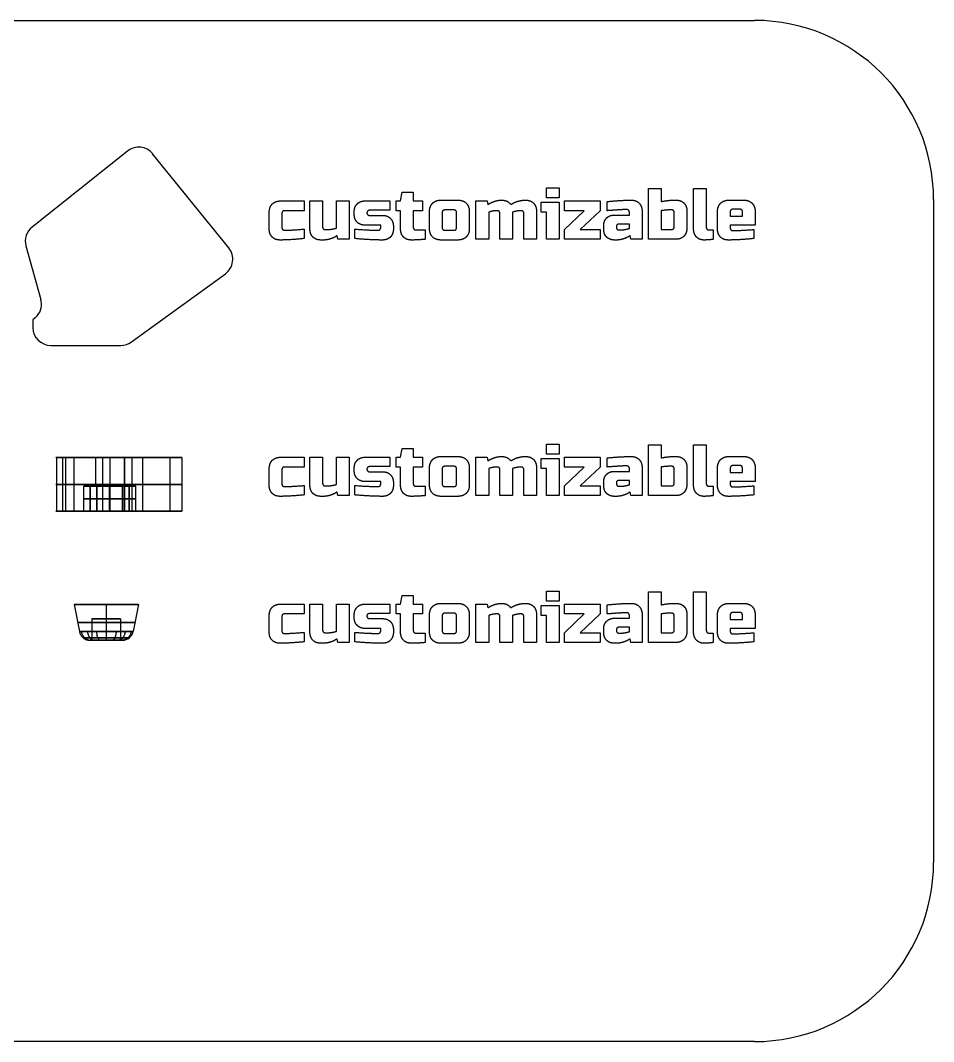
# Model space of a CAD drawing. Header units: millimetres. Extents: x -428 to 298, y -146 to 695.
# Drawn here: x -224 to 31, y -146 to 139 of the extents above; entities that cross this region are included whole.
import ezdxf

# ---------------------------------------------------------------- set-up
doc = ezdxf.new("R2010")
doc.units = ezdxf.units.MM
doc.header["$MEASUREMENT"] = 0
doc.layers.add('Predefinito', color=18, linetype='Continuous', true_color=0x000000)

msp = doc.modelspace()

# ---------------------------------------------------------------- linework, layer by layer
at = {"layer": 'Predefinito'}
for p, q in [((-408, 139), (-19, 139)), ((-194.04, 102.53), (-220.74, 81.32)), ((-194.04, 102.53, 6), (-220.74, 81.32, 6)), ((-194.04, 102.53), (-194.04, 102.53, 6)), ((-165.79, 75.51), (-187.05, 101.77)), ((-187.05, 101.77), (-187.05, 101.77, 6)), ((-165.79, 75.51, 6), (-187.05, 101.77, 6)), ((-77.07, 92.27), (-73.53, 92.27)), ((-77.07, 89.44), (-77.07, 92.27)), ((-73.53, 92.27), (-73.53, 89.44)), ((-48.59, 77.91), (-48.59, 92.07)), ((-48.59, 92.07), (-45.05, 92.07)), ((-45.05, 92.07), (-45.05, 88.43)), ((-36, 80.75), (-36, 92.07)), ((-36, 92.07), (-32.46, 92.07)), ((-32.46, 92.07), (-32.46, 81.25)), ((-151.26, 88.63), (-144.79, 88.63)), ((-144.79, 88.63), (-144.79, 85.9)), ((-143.13, 80.75), (-143.13, 88.63)), ((-143.13, 88.63), (-139.59, 88.63)), ((-139.59, 88.63), (-139.59, 81.35)), ((-135.75, 81.05), (-135.75, 88.63)), ((-135.75, 88.63), (-132.21, 88.63)), ((-132.21, 88.63), (-132.21, 77.91)), ((-127.73, 88.63), (-120.85, 88.63)), ((-120.85, 88.63), (-120.85, 86)), ((-119.03, 85.9), (-119.03, 88.63)), ((-119.03, 88.63), (-117.82, 88.63)), ((-117.82, 88.63), (-117.41, 91.06)), ((-117.41, 91.06), (-114.28, 91.06)), ((-114.28, 91.06), (-114.28, 88.63)), ((-114.28, 88.63), (-111.75, 88.63)), ((-111.75, 88.63), (-111.75, 85.9)), ((-106.52, 88.84), (-101.87, 88.84)), ((-96.77, 77.91), (-96.77, 88.63)), ((-96.77, 88.63), (-93.63, 88.63)), ((-93.63, 88.63), (-93.43, 87.62)), ((-89.79, 88.84), (-89.59, 88.84)), ((-83.12, 88.84), (-82.92, 88.84)), ((-73.53, 89.44), (-77.07, 89.44)), ((-72.1, 85.9), (-72.1, 88.63)), ((-72.1, 88.63), (-62.08, 88.63)), ((-62.08, 88.63), (-62.08, 85.9)), ((-60.11, 85.9), (-60.11, 88.43)), ((-41.62, 88.84), (-40.91, 88.84)), ((-26.1, 88.84), (-22.05, 88.84)), ((31, 89), (31, -96)), ((-144.79, 85.9), (-150.15, 85.9)), ((-130.77, 84.89), (-130.77, 85.6)), ((-120.85, 86), (-126.52, 86)), ((-117.82, 85.9), (-119.03, 85.9)), ((-117.82, 80.75), (-117.82, 85.9)), ((-111.75, 85.9), (-114.28, 85.9)), ((-114.28, 85.9), (-114.28, 81.25)), ((-109.75, 80.95), (-109.75, 85.6)), ((-102.98, 86.1), (-105.41, 86.1)), ((-98.63, 85.6), (-98.63, 80.95)), ((-90.8, 85.9), (-90.9, 85.9)), ((-84.13, 85.9), (-84.23, 85.9)), ((-79.88, 85.8), (-79.88, 77.91)), ((-78.58, 85.5), (-78.58, 88.23)), ((-78.58, 88.23), (-73.53, 88.23)), ((-73.53, 88.23), (-73.53, 77.91)), ((-72.1, 80.64), (-66.53, 85.9)), ((-66.53, 85.9), (-72.1, 85.9)), ((-62.08, 85.9), (-67.65, 80.64)), ((-50.4, 85.8), (-50.4, 77.91)), ((-45.05, 85.9), (-45.05, 80.64)), ((-42.12, 86.1), (-42.63, 86.1)), ((-37.87, 85.8), (-37.87, 81.15)), ((-29.33, 80.75), (-29.33, 85.6)), ((-23.17, 86.31), (-24.99, 86.31)), ((-18.82, 85.6), (-18.82, 81.86)), ((-154.5, 80.75), (-154.5, 85.4)), ((-150.96, 85.09), (-150.96, 81.15)), ((-126.52, 84.59), (-122.88, 84.59)), ((-106.22, 85.29), (-106.22, 81.25)), ((-102.17, 81.25), (-102.17, 85.29)), ((-93.23, 85.5), (-93.23, 77.91)), ((-90.09, 77.91), (-90.09, 85.19)), ((-86.56, 85.5), (-86.56, 77.91)), ((-83.42, 77.91), (-83.42, 85.19)), ((-77.07, 85.5), (-78.58, 85.5)), ((-77.07, 77.91), (-77.07, 85.5)), ((-58.09, 84.69), (-53.94, 84.69)), ((-53.94, 84.69), (-53.94, 85.5)), ((-41.41, 81.45), (-41.41, 85.4)), ((-25.79, 85.5), (-25.79, 84.39)), ((-25.79, 84.39), (-22.36, 84.39)), ((-22.36, 84.39), (-22.36, 85.5)), ((-220.74, 81.32), (-220.74, 81.32, 6)), ((-144.79, 80.75), (-144.79, 78.12)), ((-138.88, 80.64), (-138.18, 80.64)), ((-130.56, 78.12), (-130.56, 80.75)), ((-123.38, 81.86), (-127.73, 81.86)), ((-123.38, 81.15), (-123.38, 81.86)), ((-119.84, 81.55), (-119.84, 80.75)), ((-113.57, 80.54), (-110.94, 80.54)), ((-110.94, 80.54), (-110.94, 77.91)), ((-105.41, 80.44), (-102.98, 80.44)), ((-72.1, 77.91), (-72.1, 80.64)), ((-67.65, 80.64), (-62.08, 80.64)), ((-62.08, 80.64), (-62.08, 77.91)), ((-61.12, 80.75), (-61.12, 81.65)), ((-57.58, 81.45), (-57.58, 81.25)), ((-53.94, 82.16), (-56.87, 82.16)), ((-56.87, 80.54), (-56.37, 80.54)), ((-53.94, 80.95), (-53.94, 82.16)), ((-45.05, 80.64), (-42.22, 80.64)), ((-31.75, 80.54), (-30.54, 80.54)), ((-30.54, 80.54), (-30.54, 77.91)), ((-18.82, 81.86), (-25.79, 81.86)), ((-25.79, 81.86), (-25.79, 81.05)), ((-19.22, 80.64), (-19.22, 78.12)), ((-139.19, 77.71), (-140.1, 77.71)), ((-135.35, 77.91), (-135.55, 78.92)), ((-132.21, 77.91), (-135.35, 77.91)), ((-101.87, 77.71), (-106.52, 77.71)), ((-93.23, 77.91), (-96.77, 77.91)), ((-86.56, 77.91), (-90.09, 77.91)), ((-79.88, 77.91), (-83.42, 77.91)), ((-73.53, 77.91), (-77.07, 77.91)), ((-62.08, 77.91), (-72.1, 77.91)), ((-57.38, 77.71), (-58.09, 77.71)), ((-53.53, 77.91), (-53.74, 78.92)), ((-50.4, 77.91), (-53.53, 77.91)), ((-41.11, 77.91), (-48.59, 77.91)), ((-222.44, 76.06), (-222.44, 76.06, 6)), ((-222.44, 76.06), (-218.27, 61.15)), ((-222.44, 76.06, 6), (-218.27, 61.15, 6)), ((-165.79, 75.51), (-165.79, 75.51, 6)), ((-193, 49.26), (-166.74, 68.31)), ((-193, 49.26, 6), (-166.74, 68.31, 6)), ((-166.74, 68.31), (-166.74, 68.31, 6)), ((-218.27, 61.15), (-218.27, 61.15, 6)), ((-219.83, 56.01), (-220.52, 55.42)), ((-219.83, 56.01, 6), (-220.52, 55.42, 6)), ((-220.52, 55.42), (-220.52, 55.42, 6)), ((-220.52, 55.42), (-220.52, 53.31)), ((-220.52, 55.42, 6), (-220.52, 53.31, 6)), ((-219.83, 56.01), (-219.83, 56.01, 6)), ((-219.26, 56.59), (-219.26, 56.59, 6)), ((-220.52, 53.31), (-220.52, 53.31, 6)), ((-193, 49.26), (-193, 49.26, 6)), ((-215.52, 48.31), (-215.52, 48.31, 6)), ((-215.52, 48.31), (-195.93, 48.31)), ((-215.52, 48.31, 6), (-195.93, 48.31, 6)), ((-195.93, 48.31), (-195.93, 48.31, 6)), ((-77.07, 20.73), (-73.53, 20.73)), ((-77.07, 17.9), (-77.07, 20.73)), ((-73.53, 20.73), (-73.53, 17.9)), ((-48.59, 6.37), (-48.59, 20.53)), ((-48.59, 20.53), (-45.05, 20.53)), ((-45.05, 20.53), (-45.05, 16.89)), ((-36, 9.2), (-36, 20.53)), ((-36, 20.53), (-32.46, 20.53)), ((-32.46, 20.53), (-32.46, 9.71)), ((-117.82, 17.09), (-117.41, 19.52)), ((-117.41, 19.52), (-114.28, 19.52)), ((-114.28, 19.52), (-114.28, 17.09)), ((-106.52, 17.29), (-101.87, 17.29)), ((-89.79, 17.29), (-89.59, 17.29)), ((-83.12, 17.29), (-82.92, 17.29)), ((-73.53, 17.9), (-77.07, 17.9)), ((-41.62, 17.29), (-40.91, 17.29)), ((-26.1, 17.29), (-22.05, 17.29)), ((-213.89, 17, 19.85), (-213.89, 2, 19.85)), ((-213.89, 17, -1.85), (-213.89, 2, -1.85)), ((-212.27, 17, 11.89), (-212.27, 2, 11.89)), ((-212.27, 17, 6.11), (-212.27, 2, 6.11)), ((-211.35, 17, 9), (-211.35, 2, 9)), ((-211.35, 17, 9), (-202.87, 17, 9)), ((-209.1, 17, 26.41), (-209.1, 2, 26.41)), ((-209.1, 17, -8.41), (-209.1, 2, -8.41)), ((-203, 17, 8), (-203, 9, 8)), ((-201.03, 17, 27.28), (-201.03, 2, 27.28)), ((-201.03, 17, -9.28), (-201.03, 2, -9.28)), ((-199, 17, 12), (-199, 9, 12)), ((-199, 17, 4), (-199, 9, 4)), ((-196.54, 17, -6.35), (-196.54, 17, 4.85)), ((-196.54, 17, 11.15), (-196.54, 17, 24.35)), ((-195.13, 17, 9), (-178.95, 17, 9)), ((-195, 17, 8), (-195, 9, 8)), ((-194.94, 17, 21.9), (-194.94, 2, 21.9)), ((-194.94, 17, -3.9), (-194.94, 2, -3.9)), ((-192.9, 17, 19.65), (-192.9, 2, 19.65)), ((-192.9, 17, -1.65), (-192.9, 2, -1.65)), ((-189.93, 17, 19.01), (-189.93, 2, 19.01)), ((-189.93, 17, -1.01), (-189.93, 2, -1.01)), ((-182.23, 17, 1.57), (-182.23, 2, 1.57)), ((-182.23, 17, 16.43), (-182.23, 2, 16.43)), ((-178.95, 17, 9), (-178.95, 2, 9)), ((-151.26, 17.09), (-144.79, 17.09)), ((-144.79, 14.36), (-150.15, 14.36)), ((-144.79, 17.09), (-144.79, 14.36)), ((-143.13, 9.2), (-143.13, 17.09)), ((-143.13, 17.09), (-139.59, 17.09)), ((-139.59, 17.09), (-139.59, 9.81)), ((-135.75, 9.51), (-135.75, 17.09)), ((-135.75, 17.09), (-132.21, 17.09)), ((-132.21, 17.09), (-132.21, 6.37)), ((-127.73, 17.09), (-120.85, 17.09)), ((-120.85, 14.46), (-126.52, 14.46)), ((-120.85, 17.09), (-120.85, 14.46)), ((-119.03, 14.36), (-119.03, 17.09)), ((-119.03, 17.09), (-117.82, 17.09)), ((-117.82, 14.36), (-119.03, 14.36)), ((-117.82, 9.2), (-117.82, 14.36)), ((-114.28, 17.09), (-111.75, 17.09)), ((-111.75, 14.36), (-114.28, 14.36)), ((-114.28, 14.36), (-114.28, 9.71)), ((-111.75, 17.09), (-111.75, 14.36)), ((-102.98, 14.56), (-105.41, 14.56)), ((-96.77, 6.37), (-96.77, 17.09)), ((-96.77, 17.09), (-93.63, 17.09)), ((-93.63, 17.09), (-93.43, 16.08)), ((-90.8, 14.36), (-90.9, 14.36)), ((-84.13, 14.36), (-84.23, 14.36)), ((-79.88, 14.26), (-79.88, 6.37)), ((-78.58, 13.95), (-78.58, 16.69)), ((-78.58, 16.69), (-73.53, 16.69)), ((-73.53, 16.69), (-73.53, 6.37)), ((-72.1, 14.36), (-72.1, 17.09)), ((-72.1, 17.09), (-62.08, 17.09)), ((-72.1, 9.1), (-66.53, 14.36)), ((-66.53, 14.36), (-72.1, 14.36)), ((-62.08, 14.36), (-67.65, 9.1)), ((-62.08, 17.09), (-62.08, 14.36)), ((-60.11, 14.36), (-60.11, 16.89)), ((-50.4, 14.26), (-50.4, 6.37)), ((-45.05, 14.36), (-45.05, 9.1)), ((-42.12, 14.56), (-42.63, 14.56)), ((-37.87, 14.26), (-37.87, 9.61)), ((-23.17, 14.76), (-24.99, 14.76)), ((-154.5, 9.2), (-154.5, 13.85)), ((-150.96, 13.55), (-150.96, 9.61)), ((-130.77, 13.35), (-130.77, 14.06)), ((-126.52, 13.04), (-122.88, 13.04)), ((-109.75, 9.4), (-109.75, 14.06)), ((-106.22, 13.75), (-106.22, 9.71)), ((-102.17, 9.71), (-102.17, 13.75)), ((-98.63, 14.06), (-98.63, 9.4)), ((-93.23, 13.95), (-93.23, 6.37)), ((-90.09, 6.37), (-90.09, 13.65)), ((-86.56, 13.95), (-86.56, 6.37)), ((-83.42, 6.37), (-83.42, 13.65)), ((-77.07, 13.95), (-78.58, 13.95)), ((-77.07, 6.37), (-77.07, 13.95)), ((-58.09, 13.15), (-53.94, 13.15)), ((-53.94, 13.15), (-53.94, 13.95)), ((-41.41, 9.91), (-41.41, 13.85)), ((-29.33, 9.2), (-29.33, 14.06)), ((-25.79, 13.95), (-25.79, 12.84)), ((-25.79, 12.84), (-22.36, 12.84)), ((-22.36, 12.84), (-22.36, 13.95)), ((-18.82, 14.06), (-18.82, 10.31)), ((-206.25, 2, 7.93), (-206.25, 9, 7.93)), ((-202.57, 9, 1.69), (-206.25, 9, 7.93)), ((-206.25, 9, 7.93), (-202.68, 9, 14.24)), ((-203, 9, 8), (-206.21, 9, 8)), ((-204.47, 2, 11.09), (-204.47, 9, 11.09)), ((-204.41, 2, 4.81), (-204.41, 9, 4.81)), ((-202.68, 2, 14.24), (-202.68, 9, 14.24)), ((-202.68, 9, 14.24), (-195.43, 9, 14.31)), ((-202.57, 2, 1.69), (-202.57, 9, 1.69)), ((-195.32, 9, 1.76), (-202.57, 9, 1.69)), ((-199.06, 2, 14.28), (-199.06, 9, 14.28)), ((-199, 9, 1.72), (-199, 9, 4)), ((-199, 9, 12), (-199, 9, 14.28)), ((-198.94, 2, 1.72), (-198.94, 9, 1.72)), ((-195.43, 2, 14.31), (-195.43, 9, 14.31)), ((-195.43, 9, 14.31), (-191.75, 9, 8.07)), ((-195.32, 2, 1.76), (-195.32, 9, 1.76)), ((-191.75, 9, 8.07), (-195.32, 9, 1.76)), ((-191.79, 9, 8), (-195, 9, 8)), ((-193.59, 2, 11.19), (-193.59, 9, 11.19)), ((-193.53, 2, 4.91), (-193.53, 9, 4.91)), ((-191.75, 2, 8.07), (-191.75, 9, 8.07)), ((-144.79, 9.2), (-144.79, 6.57)), ((-138.88, 9.1), (-138.18, 9.1)), ((-130.56, 6.57), (-130.56, 9.2)), ((-123.38, 10.31), (-127.73, 10.31)), ((-123.38, 9.61), (-123.38, 10.31)), ((-119.84, 10.01), (-119.84, 9.2)), ((-113.57, 9), (-110.94, 9)), ((-110.94, 9), (-110.94, 6.37)), ((-105.41, 8.9), (-102.98, 8.9)), ((-72.1, 6.37), (-72.1, 9.1)), ((-67.65, 9.1), (-62.08, 9.1)), ((-62.08, 9.1), (-62.08, 6.37)), ((-61.12, 9.2), (-61.12, 10.11)), ((-57.58, 9.91), (-57.58, 9.71)), ((-53.94, 10.62), (-56.87, 10.62)), ((-56.87, 9), (-56.37, 9)), ((-53.94, 9.4), (-53.94, 10.62)), ((-45.05, 9.1), (-42.22, 9.1)), ((-31.75, 9), (-30.54, 9)), ((-30.54, 9), (-30.54, 6.37)), ((-18.82, 10.31), (-25.79, 10.31)), ((-25.79, 10.31), (-25.79, 9.51)), ((-19.22, 9.1), (-19.22, 6.57)), ((-139.19, 6.17), (-140.1, 6.17)), ((-135.35, 6.37), (-135.55, 7.38)), ((-132.21, 6.37), (-135.35, 6.37)), ((-101.87, 6.17), (-106.52, 6.17)), ((-93.23, 6.37), (-96.77, 6.37)), ((-86.56, 6.37), (-90.09, 6.37)), ((-79.88, 6.37), (-83.42, 6.37)), ((-73.53, 6.37), (-77.07, 6.37)), ((-62.08, 6.37), (-72.1, 6.37)), ((-57.38, 6.17), (-58.09, 6.17)), ((-53.53, 6.37), (-53.74, 7.38)), ((-50.4, 6.37), (-53.53, 6.37)), ((-41.11, 6.37), (-48.59, 6.37)), ((-202.57, 5.5, 1.69), (-206.25, 5.5, 7.93)), ((-206.25, 5.5, 7.93), (-202.68, 5.5, 14.24)), ((-202.68, 5.5, 14.24), (-195.43, 5.5, 14.31)), ((-195.32, 5.5, 1.76), (-202.57, 5.5, 1.69)), ((-195.43, 5.5, 14.31), (-191.75, 5.5, 8.07)), ((-191.75, 5.5, 8.07), (-195.32, 5.5, 1.76)), ((-211.35, 2, 9), (-205.65, 2, 9)), ((-202.57, 2, 1.69), (-206.25, 2, 7.93)), ((-206.25, 2, 7.93), (-202.68, 2, 14.24)), ((-202.68, 2, 14.24), (-195.43, 2, 14.31)), ((-195.32, 2, 1.76), (-202.57, 2, 1.69)), ((-196.54, 2, -6.35), (-196.54, 2, 1.74)), ((-196.54, 2, 14.3), (-196.54, 2, 24.35)), ((-195.43, 2, 14.31), (-191.75, 2, 8.07)), ((-191.75, 2, 8.07), (-195.32, 2, 1.76)), ((-192.3, 2, 9), (-178.95, 2, 9)), ((-117.82, -23.91), (-117.41, -21.48)), ((-117.41, -21.48), (-114.28, -21.48)), ((-114.28, -21.48), (-114.28, -23.91)), ((-77.07, -20.27), (-73.53, -20.27)), ((-77.07, -23.1), (-77.07, -20.27)), ((-73.53, -20.27), (-73.53, -23.1)), ((-48.59, -34.63), (-48.59, -20.47)), ((-48.59, -20.47), (-45.05, -20.47)), ((-45.05, -20.47), (-45.05, -24.11)), ((-36, -31.8), (-36, -20.47)), ((-36, -20.47), (-32.46, -20.47)), ((-32.46, -20.47), (-32.46, -31.29)), ((-209, -24, 8), (-191, -24, 8)), ((-209, -24, 8), (-207.48, -31.59, 8)), ((-200, -24, 17), (-200, -24, -1)), ((-200, -24, 17), (-200, -31.59, 15.48)), ((-200, -24, -1), (-200, -31.59, 0.52)), ((-191, -24, 8), (-192.52, -31.59, 8)), ((-151.26, -23.91), (-144.79, -23.91)), ((-144.79, -23.91), (-144.79, -26.64)), ((-143.13, -31.8), (-143.13, -23.91)), ((-143.13, -23.91), (-139.59, -23.91)), ((-139.59, -23.91), (-139.59, -31.19)), ((-135.75, -31.49), (-135.75, -23.91)), ((-135.75, -23.91), (-132.21, -23.91)), ((-132.21, -23.91), (-132.21, -34.63)), ((-127.73, -23.91), (-120.85, -23.91)), ((-120.85, -23.91), (-120.85, -26.54)), ((-119.03, -26.64), (-119.03, -23.91)), ((-119.03, -23.91), (-117.82, -23.91)), ((-114.28, -23.91), (-111.75, -23.91)), ((-111.75, -23.91), (-111.75, -26.64)), ((-106.52, -23.71), (-101.87, -23.71)), ((-96.77, -34.63), (-96.77, -23.91)), ((-96.77, -23.91), (-93.63, -23.91)), ((-93.63, -23.91), (-93.43, -24.92)), ((-89.79, -23.71), (-89.59, -23.71)), ((-83.12, -23.71), (-82.92, -23.71)), ((-78.58, -27.05), (-78.58, -24.31)), ((-78.58, -24.31), (-73.53, -24.31)), ((-73.53, -23.1), (-77.07, -23.1)), ((-73.53, -24.31), (-73.53, -34.63)), ((-72.1, -26.64), (-72.1, -23.91)), ((-72.1, -23.91), (-62.08, -23.91)), ((-62.08, -23.91), (-62.08, -26.64)), ((-60.11, -26.64), (-60.11, -24.11)), ((-41.62, -23.71), (-40.91, -23.71)), ((-26.1, -23.71), (-22.05, -23.71)), ((-204, -28, 8), (-204, -34, 8)), ((-200, -28, 12), (-200, -34, 12)), ((-200, -28, 4), (-200, -34, 4)), ((-196, -28, 8), (-196, -34, 8)), ((-154.5, -31.8), (-154.5, -27.15)), ((-150.96, -27.45), (-150.96, -31.39)), ((-144.79, -26.64), (-150.15, -26.64)), ((-130.77, -27.65), (-130.77, -26.94)), ((-120.85, -26.54), (-126.52, -26.54)), ((-126.52, -27.96), (-122.88, -27.96)), ((-117.82, -26.64), (-119.03, -26.64)), ((-117.82, -31.8), (-117.82, -26.64)), ((-111.75, -26.64), (-114.28, -26.64)), ((-114.28, -26.64), (-114.28, -31.29)), ((-109.75, -31.6), (-109.75, -26.94)), ((-106.22, -27.25), (-106.22, -31.29)), ((-102.98, -26.44), (-105.41, -26.44)), ((-102.17, -31.29), (-102.17, -27.25)), ((-98.63, -26.94), (-98.63, -31.6)), ((-93.23, -27.05), (-93.23, -34.63)), ((-90.8, -26.64), (-90.9, -26.64)), ((-90.09, -34.63), (-90.09, -27.35)), ((-86.56, -27.05), (-86.56, -34.63)), ((-84.13, -26.64), (-84.23, -26.64)), ((-83.42, -34.63), (-83.42, -27.35)), ((-79.88, -26.74), (-79.88, -34.63)), ((-77.07, -27.05), (-78.58, -27.05)), ((-77.07, -34.63), (-77.07, -27.05)), ((-72.1, -31.9), (-66.53, -26.64)), ((-66.53, -26.64), (-72.1, -26.64)), ((-62.08, -26.64), (-67.65, -31.9)), ((-58.09, -27.85), (-53.94, -27.85)), ((-53.94, -27.85), (-53.94, -27.05)), ((-50.4, -26.74), (-50.4, -34.63)), ((-45.05, -26.64), (-45.05, -31.9)), ((-42.12, -26.44), (-42.63, -26.44)), ((-41.41, -31.09), (-41.41, -27.15)), ((-37.87, -26.74), (-37.87, -31.39)), ((-29.33, -31.8), (-29.33, -26.94)), ((-25.79, -27.05), (-25.79, -28.16)), ((-25.79, -28.16), (-22.36, -28.16)), ((-23.17, -26.24), (-24.99, -26.24)), ((-22.36, -28.16), (-22.36, -27.05)), ((-18.82, -26.94), (-18.82, -30.69)), ((-123.38, -30.69), (-127.73, -30.69)), ((-123.38, -31.39), (-123.38, -30.69)), ((-119.84, -30.99), (-119.84, -31.8)), ((-61.12, -31.8), (-61.12, -30.89)), ((-57.58, -31.09), (-57.58, -31.29)), ((-53.94, -30.38), (-56.87, -30.38)), ((-53.94, -31.6), (-53.94, -30.38)), ((-18.82, -30.69), (-25.79, -30.69)), ((-25.79, -30.69), (-25.79, -31.49)), ((-204.54, -34, 8), (-204, -34, 8)), ((-200, -34, 3.46), (-200, -34, 4)), ((-200, -34, 12), (-200, -34, 12.54)), ((-196, -34, 8), (-195.46, -34, 8)), ((-144.79, -31.8), (-144.79, -34.43)), ((-138.88, -31.9), (-138.18, -31.9)), ((-135.35, -34.63), (-135.55, -33.62)), ((-130.56, -34.43), (-130.56, -31.8)), ((-113.57, -32), (-110.94, -32)), ((-110.94, -32), (-110.94, -34.63)), ((-105.41, -32.1), (-102.98, -32.1)), ((-72.1, -34.63), (-72.1, -31.9)), ((-67.65, -31.9), (-62.08, -31.9)), ((-62.08, -31.9), (-62.08, -34.63)), ((-56.87, -32), (-56.37, -32)), ((-53.53, -34.63), (-53.74, -33.62)), ((-45.05, -31.9), (-42.22, -31.9)), ((-31.75, -32), (-30.54, -32)), ((-30.54, -32), (-30.54, -34.63)), ((-19.22, -31.9), (-19.22, -34.43)), ((-139.19, -34.83), (-140.1, -34.83)), ((-132.21, -34.63), (-135.35, -34.63)), ((-101.87, -34.83), (-106.52, -34.83)), ((-93.23, -34.63), (-96.77, -34.63)), ((-86.56, -34.63), (-90.09, -34.63)), ((-79.88, -34.63), (-83.42, -34.63)), ((-73.53, -34.63), (-77.07, -34.63)), ((-62.08, -34.63), (-72.1, -34.63)), ((-57.38, -34.83), (-58.09, -34.83)), ((-50.4, -34.63), (-53.53, -34.63)), ((-41.11, -34.63), (-48.59, -34.63)), ((-19, -146), (-378, -146))]:
    msp.add_line(p, q, dxfattribs=at)
at = {"layer": 'Predefinito', "extrusion": (0, 1, 0)}
for centre, radius in [((199, 8, 17), 4), ((199, 8, 9), 4), ((200, 8, -24), 9), ((200, 8, -29), 8), ((200, 8, -34), 4)]:
    msp.add_circle(centre, radius, dxfattribs=at)
at = {"layer": 'Predefinito'}
for centre, radius, start, end in [((-19, 89), 50, 0, 90), ((-190.93, 98.62), 5, 38.991, 128.4722), ((-190.93, 98.62, 6), 5, 38.991, 128.4722), ((-217.63, 77.41), 5, 128.4722, 195.6274), ((-217.63, 77.41, 6), 5, 128.4722, 195.6274), ((-169.68, 72.36), 5, 305.9639, 38.991), ((-169.68, 72.36, 6), 5, 305.9639, 38.991), ((-223.09, 59.81), 5, 319.9157, 15.6274), ((-223.09, 59.81, 6), 5, 319.9157, 15.6274), ((-223.09, 59.81), 5, 310.6013, 319.9157), ((-223.09, 59.81, 6), 5, 310.6013, 319.9157), ((-215.52, 53.31), 5, 180, 270), ((-215.52, 53.31, 6), 5, 180, 270), ((-195.93, 53.31), 5, 270, 305.9639), ((-195.93, 53.31, 6), 5, 270, 305.9639), ((-19, -96), 50, 270, 0)]:
    msp.add_arc(centre, radius, start, end, dxfattribs=at)
at = {"layer": 'Predefinito', "extrusion": (0, 1, 0)}
for centre, radius, start, end in [((204.07, 17.7, 17), 10.05, 324.6684, 155.3316), ((204.07, 0.3, 17), 10.05, 204.6684, 35.3316), ((204.07, 17.7, 17), 10.05, 324.6684, 155.3316), ((204.07, 0.3, 17), 10.05, 204.6684, 35.3316), ((216.35, 9, 17), 5, 144.6684, 215.3316), ((190.4, 23.98, 17), 5, 264.6684, 335.3316), ((190.4, -5.98, 17), 5, 24.6684, 95.3316), ((190.4, 23.98, 17), 5, 264.6684, 335.3316), ((189, 9, 17), 10.05, 84.6684, 275.3316), ((189, 9, 17), 10.05, 84.6684, 275.3316), ((204.07, 17.7, 9.5), 10.05, 324.6684, 155.3316), ((204.07, 0.3, 9.5), 10.05, 204.6684, 35.3316), ((189, 9, 9.5), 10.05, 84.6684, 275.3316), ((204.07, 17.7, 2), 10.05, 324.6684, 155.3316), ((204.07, 0.3, 2), 10.05, 204.6684, 35.3316), ((189, 9, 2), 10.05, 84.6684, 275.3316)]:
    msp.add_arc(centre, radius, start, end, dxfattribs=at)
at = {"layer": 'Predefinito', "extrusion": (3.85786e-15, 1, 4.2641e-26)}
for centre in [(216.35, 9, 17), (216.35, 9, 9.5)]:
    msp.add_arc(centre, 5, 144.6684, 215.3316, dxfattribs=at)
at = {"layer": 'Predefinito', "extrusion": (1.92893e-15, 1, -3.341e-15)}
msp.add_arc((190.4, -5.98, 17), 5, 24.6684, 95.3316, dxfattribs=at)
at = {"layer": 'Predefinito', "extrusion": (9.64464e-16, 1, 1.6705e-15)}
msp.add_arc((190.4, 23.98, 9.5), 5, 264.6684, 335.3316, dxfattribs=at)
at = {"layer": 'Predefinito', "extrusion": (9.64464e-16, 1, -1.6705e-15)}
msp.add_arc((190.4, -5.98, 9.5), 5, 24.6684, 95.3316, dxfattribs=at)
at = {"layer": 'Predefinito', "extrusion": (2.65228e-15, 1, 2.93157e-26)}
msp.add_arc((216.35, 9, 2), 5, 144.6684, 215.3316, dxfattribs=at)
at = {"layer": 'Predefinito', "extrusion": (7.23348e-16, 1, 1.25288e-15)}
msp.add_arc((190.4, 23.98, 2), 5, 264.6684, 335.3316, dxfattribs=at)
at = {"layer": 'Predefinito', "extrusion": (7.23348e-16, 1, -1.25288e-15)}
msp.add_arc((190.4, -5.98, 2), 5, 24.6684, 95.3316, dxfattribs=at)
at = {"layer": 'Predefinito', "extrusion": (2.50925e-09, -1.19442e-09, 1)}
msp.add_arc((-195.46, -31, 8), 3, 270, 348.6901, dxfattribs=at)
at = {"layer": 'Predefinito'}
for points in [[(-153.64, 87.77), (-152.78, 88.63), (-151.26, 88.63)], [(-129.94, 87.8), (-129.11, 88.63), (-127.73, 88.63)], [(-108.89, 87.97), (-108.04, 88.84), (-106.52, 88.84)], [(-101.87, 88.84), (-100.35, 88.84), (-99.49, 87.97)], [(-93.43, 87.62), (-92.48, 88.25), (-91.48, 88.54)], [(-91.48, 88.54), (-90.48, 88.84), (-89.79, 88.84)], [(-89.59, 88.84), (-87.95, 88.84), (-87.06, 87.62)], [(-87.06, 87.62), (-86.13, 88.25), (-85.05, 88.54)], [(-85.05, 88.54), (-83.97, 88.84), (-83.12, 88.84)], [(-82.92, 88.84), (-81.54, 88.84), (-80.71, 88.01)], [(-60.11, 88.43), (-56.41, 88.84), (-53.43, 88.84)], [(-53.43, 88.84), (-52.06, 88.84), (-51.23, 88.01)], [(-45.05, 88.43), (-43.09, 88.84), (-41.62, 88.84)], [(-40.91, 88.84), (-39.53, 88.84), (-38.7, 88.01)], [(-28.47, 87.97), (-27.61, 88.84), (-26.1, 88.84)], [(-22.05, 88.84), (-20.54, 88.84), (-19.68, 87.97)], [(-154.5, 85.4), (-154.5, 86.91), (-153.64, 87.77)], [(-150.15, 85.9), (-150.96, 85.9), (-150.96, 85.09)], [(-130.77, 85.6), (-130.77, 86.97), (-129.94, 87.8)], [(-127.02, 85.8), (-127.23, 85.6), (-127.23, 85.29)], [(-126.52, 86), (-126.82, 86), (-127.02, 85.8)], [(-109.75, 85.6), (-109.75, 87.11), (-108.89, 87.97)], [(-105.41, 86.1), (-106.22, 86.1), (-106.22, 85.29)], [(-102.17, 85.29), (-102.17, 86.1), (-102.98, 86.1)], [(-99.49, 87.97), (-98.63, 87.11), (-98.63, 85.6)], [(-90.9, 85.9), (-91.81, 85.9), (-93.23, 85.5)], [(-90.3, 85.7), (-90.5, 85.9), (-90.8, 85.9)], [(-90.09, 85.19), (-90.09, 85.5), (-90.3, 85.7)], [(-84.23, 85.9), (-85.14, 85.9), (-86.56, 85.5)], [(-83.62, 85.7), (-83.83, 85.9), (-84.13, 85.9)], [(-83.42, 85.19), (-83.42, 85.5), (-83.62, 85.7)], [(-80.71, 88.01), (-79.88, 87.18), (-79.88, 85.8)], [(-57.55, 86.08), (-59.14, 85.96), (-60.11, 85.9)], [(-54.65, 86.21), (-55.96, 86.21), (-57.55, 86.08)], [(-54.14, 86), (-54.34, 86.21), (-54.65, 86.21)], [(-53.94, 85.5), (-53.94, 85.8), (-54.14, 86)], [(-51.23, 88.01), (-50.4, 87.18), (-50.4, 85.8)], [(-44.09, 86.02), (-44.71, 85.94), (-45.05, 85.9)], [(-42.63, 86.1), (-43.48, 86.1), (-44.09, 86.02)], [(-41.62, 85.9), (-41.82, 86.1), (-42.12, 86.1)], [(-41.41, 85.4), (-41.41, 85.7), (-41.62, 85.9)], [(-38.7, 88.01), (-37.87, 87.18), (-37.87, 85.8)], [(-29.33, 85.6), (-29.33, 87.11), (-28.47, 87.97)], [(-24.99, 86.31), (-25.79, 86.31), (-25.79, 85.5)], [(-22.36, 85.5), (-22.36, 86.31), (-23.17, 86.31)], [(-19.68, 87.97), (-18.82, 87.11), (-18.82, 85.6)], [(-129.94, 82.69), (-130.77, 83.52), (-130.77, 84.89)], [(-127.73, 81.86), (-129.11, 81.86), (-129.94, 82.69)], [(-127.23, 85.29), (-127.23, 84.99), (-127.02, 84.79)], [(-127.02, 84.79), (-126.82, 84.59), (-126.52, 84.59)], [(-122.88, 84.59), (-121.5, 84.59), (-120.67, 83.76)], [(-120.67, 83.76), (-119.84, 82.93), (-119.84, 81.55)], [(-61.12, 81.65), (-61.12, 83.03), (-60.29, 83.86)], [(-60.29, 83.86), (-59.46, 84.69), (-58.09, 84.69)], [(-153.67, 78.54), (-154.5, 79.37), (-154.5, 80.75)], [(-150.96, 81.15), (-150.96, 80.85), (-150.76, 80.64)], [(-150.76, 80.64), (-150.55, 80.44), (-150.25, 80.44)], [(-150.25, 80.44), (-148.43, 80.44), (-144.79, 80.75)], [(-142.3, 78.54), (-143.13, 79.37), (-143.13, 80.75)], [(-139.59, 81.35), (-139.59, 81.05), (-139.39, 80.85)], [(-139.39, 80.85), (-139.19, 80.64), (-138.88, 80.64)], [(-138.18, 80.64), (-137.11, 80.64), (-135.75, 81.05)], [(-130.56, 80.75), (-126.46, 80.44), (-124.09, 80.44)], [(-124.09, 80.44), (-123.79, 80.44), (-123.59, 80.64)], [(-123.59, 80.64), (-123.38, 80.85), (-123.38, 81.15)], [(-119.84, 80.75), (-119.84, 79.37), (-120.67, 78.54)], [(-116.99, 78.54), (-117.82, 79.37), (-117.82, 80.75)], [(-114.28, 81.25), (-114.28, 80.95), (-114.08, 80.74)], [(-114.08, 80.74), (-113.87, 80.54), (-113.57, 80.54)], [(-108.89, 78.57), (-109.75, 79.43), (-109.75, 80.95)], [(-106.22, 81.25), (-106.22, 80.44), (-105.41, 80.44)], [(-102.98, 80.44), (-102.17, 80.44), (-102.17, 81.25)], [(-98.63, 80.95), (-98.63, 79.43), (-99.49, 78.57)], [(-60.29, 78.54), (-61.12, 79.37), (-61.12, 80.75)], [(-57.38, 81.96), (-57.58, 81.76), (-57.58, 81.45)], [(-57.58, 81.25), (-57.58, 80.95), (-57.38, 80.74)], [(-56.87, 82.16), (-57.17, 82.16), (-57.38, 81.96)], [(-57.38, 80.74), (-57.17, 80.54), (-56.87, 80.54)], [(-56.37, 80.54), (-55.29, 80.54), (-53.94, 80.95)], [(-42.22, 80.64), (-41.41, 80.64), (-41.41, 81.45)], [(-37.87, 81.15), (-37.87, 79.63), (-38.73, 78.77)], [(-35.17, 78.54), (-36, 79.37), (-36, 80.75)], [(-32.46, 81.25), (-32.46, 80.95), (-32.26, 80.74)], [(-32.26, 80.74), (-32.06, 80.54), (-31.75, 80.54)], [(-28.5, 78.54), (-29.33, 79.37), (-29.33, 80.75)], [(-25.79, 81.05), (-25.79, 80.75), (-25.59, 80.54)], [(-25.59, 80.54), (-25.39, 80.34), (-25.09, 80.34)], [(-25.09, 80.34), (-23.08, 80.34), (-19.22, 80.64)], [(-151.46, 77.71), (-152.84, 77.71), (-153.67, 78.54)], [(-144.79, 78.12), (-148.57, 77.71), (-151.46, 77.71)], [(-140.1, 77.71), (-141.47, 77.71), (-142.3, 78.54)], [(-137.5, 78), (-138.5, 77.71), (-139.19, 77.71)], [(-135.55, 78.92), (-136.5, 78.3), (-137.5, 78)], [(-122.88, 77.71), (-126.46, 77.71), (-130.56, 78.12)], [(-120.67, 78.54), (-121.5, 77.71), (-122.88, 77.71)], [(-114.78, 77.71), (-116.16, 77.71), (-116.99, 78.54)], [(-110.94, 77.91), (-112.9, 77.71), (-114.78, 77.71)], [(-106.52, 77.71), (-108.04, 77.71), (-108.89, 78.57)], [(-99.49, 78.57), (-100.35, 77.71), (-101.87, 77.71)], [(-58.09, 77.71), (-59.46, 77.71), (-60.29, 78.54)], [(-55.69, 78), (-56.69, 77.71), (-57.38, 77.71)], [(-53.74, 78.92), (-54.69, 78.3), (-55.69, 78)], [(-38.73, 78.77), (-39.59, 77.91), (-41.11, 77.91)], [(-33.12, 77.71), (-34.34, 77.71), (-35.17, 78.54)], [(-30.54, 77.91), (-31.89, 77.71), (-33.12, 77.71)], [(-26.3, 77.71), (-27.68, 77.71), (-28.5, 78.54)], [(-19.22, 78.12), (-23.12, 77.71), (-26.3, 77.71)], [(-108.89, 16.43), (-108.04, 17.29), (-106.52, 17.29)], [(-101.87, 17.29), (-100.35, 17.29), (-99.49, 16.43)], [(-91.48, 17), (-90.48, 17.29), (-89.79, 17.29)], [(-89.59, 17.29), (-87.95, 17.29), (-87.06, 16.08)], [(-85.05, 17), (-83.97, 17.29), (-83.12, 17.29)], [(-82.92, 17.29), (-81.54, 17.29), (-80.71, 16.46)], [(-60.11, 16.89), (-56.41, 17.29), (-53.43, 17.29)], [(-53.43, 17.29), (-52.06, 17.29), (-51.23, 16.46)], [(-45.05, 16.89), (-43.09, 17.29), (-41.62, 17.29)], [(-40.91, 17.29), (-39.53, 17.29), (-38.7, 16.46)], [(-28.47, 16.43), (-27.61, 17.29), (-26.1, 17.29)], [(-22.05, 17.29), (-20.54, 17.29), (-19.68, 16.43)], [(-154.5, 13.85), (-154.5, 15.37), (-153.64, 16.23)], [(-153.64, 16.23), (-152.78, 17.09), (-151.26, 17.09)], [(-150.15, 14.36), (-150.96, 14.36), (-150.96, 13.55)], [(-130.77, 14.06), (-130.77, 15.43), (-129.94, 16.26)], [(-129.94, 16.26), (-129.11, 17.09), (-127.73, 17.09)], [(-127.02, 14.26), (-127.23, 14.06), (-127.23, 13.75)], [(-126.52, 14.46), (-126.82, 14.46), (-127.02, 14.26)], [(-109.75, 14.06), (-109.75, 15.57), (-108.89, 16.43)], [(-105.41, 14.56), (-106.22, 14.56), (-106.22, 13.75)], [(-102.17, 13.75), (-102.17, 14.56), (-102.98, 14.56)], [(-99.49, 16.43), (-98.63, 15.57), (-98.63, 14.06)], [(-93.43, 16.08), (-92.48, 16.7), (-91.48, 17)], [(-90.9, 14.36), (-91.81, 14.36), (-93.23, 13.95)], [(-90.3, 14.16), (-90.5, 14.36), (-90.8, 14.36)], [(-87.06, 16.08), (-86.13, 16.7), (-85.05, 17)], [(-84.23, 14.36), (-85.14, 14.36), (-86.56, 13.95)], [(-83.62, 14.16), (-83.83, 14.36), (-84.13, 14.36)], [(-80.71, 16.46), (-79.88, 15.63), (-79.88, 14.26)], [(-57.55, 14.54), (-59.14, 14.42), (-60.11, 14.36)], [(-54.65, 14.66), (-55.96, 14.66), (-57.55, 14.54)], [(-54.14, 14.46), (-54.34, 14.66), (-54.65, 14.66)], [(-53.94, 13.95), (-53.94, 14.26), (-54.14, 14.46)], [(-51.23, 16.46), (-50.4, 15.63), (-50.4, 14.26)], [(-44.09, 14.48), (-44.71, 14.4), (-45.05, 14.36)], [(-42.63, 14.56), (-43.48, 14.56), (-44.09, 14.48)], [(-41.62, 14.36), (-41.82, 14.56), (-42.12, 14.56)], [(-41.41, 13.85), (-41.41, 14.16), (-41.62, 14.36)], [(-38.7, 16.46), (-37.87, 15.63), (-37.87, 14.26)], [(-29.33, 14.06), (-29.33, 15.57), (-28.47, 16.43)], [(-24.99, 14.76), (-25.79, 14.76), (-25.79, 13.95)], [(-22.36, 13.95), (-22.36, 14.76), (-23.17, 14.76)], [(-19.68, 16.43), (-18.82, 15.57), (-18.82, 14.06)], [(-129.94, 11.14), (-130.77, 11.97), (-130.77, 13.35)], [(-127.23, 13.75), (-127.23, 13.45), (-127.02, 13.25)], [(-127.02, 13.25), (-126.82, 13.04), (-126.52, 13.04)], [(-122.88, 13.04), (-121.5, 13.04), (-120.67, 12.22)], [(-120.67, 12.22), (-119.84, 11.39), (-119.84, 10.01)], [(-90.09, 13.65), (-90.09, 13.95), (-90.3, 14.16)], [(-83.42, 13.65), (-83.42, 13.95), (-83.62, 14.16)], [(-61.12, 10.11), (-61.12, 11.49), (-60.29, 12.32)], [(-60.29, 12.32), (-59.46, 13.15), (-58.09, 13.15)], [(-153.67, 7), (-154.5, 7.83), (-154.5, 9.2)], [(-150.96, 9.61), (-150.96, 9.3), (-150.76, 9.1)], [(-150.76, 9.1), (-150.55, 8.9), (-150.25, 8.9)], [(-150.25, 8.9), (-148.43, 8.9), (-144.79, 9.2)], [(-142.3, 7), (-143.13, 7.83), (-143.13, 9.2)], [(-139.59, 9.81), (-139.59, 9.51), (-139.39, 9.3)], [(-139.39, 9.3), (-139.19, 9.1), (-138.88, 9.1)], [(-138.18, 9.1), (-137.11, 9.1), (-135.75, 9.51)], [(-130.56, 9.2), (-126.46, 8.9), (-124.09, 8.9)], [(-127.73, 10.31), (-129.11, 10.31), (-129.94, 11.14)], [(-124.09, 8.9), (-123.79, 8.9), (-123.59, 9.1)], [(-123.59, 9.1), (-123.38, 9.3), (-123.38, 9.61)], [(-119.84, 9.2), (-119.84, 7.83), (-120.67, 7)], [(-116.99, 7), (-117.82, 7.83), (-117.82, 9.2)], [(-114.28, 9.71), (-114.28, 9.4), (-114.08, 9.2)], [(-114.08, 9.2), (-113.87, 9), (-113.57, 9)], [(-108.89, 7.03), (-109.75, 7.89), (-109.75, 9.4)], [(-106.22, 9.71), (-106.22, 8.9), (-105.41, 8.9)], [(-102.98, 8.9), (-102.17, 8.9), (-102.17, 9.71)], [(-98.63, 9.4), (-98.63, 7.89), (-99.49, 7.03)], [(-60.29, 7), (-61.12, 7.83), (-61.12, 9.2)], [(-57.38, 10.42), (-57.58, 10.21), (-57.58, 9.91)], [(-57.58, 9.71), (-57.58, 9.4), (-57.38, 9.2)], [(-56.87, 10.62), (-57.17, 10.62), (-57.38, 10.42)], [(-57.38, 9.2), (-57.17, 9), (-56.87, 9)], [(-56.37, 9), (-55.29, 9), (-53.94, 9.4)], [(-42.22, 9.1), (-41.41, 9.1), (-41.41, 9.91)], [(-37.87, 9.61), (-37.87, 8.09), (-38.73, 7.23)], [(-35.17, 7), (-36, 7.83), (-36, 9.2)], [(-32.46, 9.71), (-32.46, 9.4), (-32.26, 9.2)], [(-32.26, 9.2), (-32.06, 9), (-31.75, 9)], [(-28.5, 7), (-29.33, 7.83), (-29.33, 9.2)], [(-25.79, 9.51), (-25.79, 9.2), (-25.59, 9)], [(-25.59, 9), (-25.39, 8.8), (-25.09, 8.8)], [(-25.09, 8.8), (-23.08, 8.8), (-19.22, 9.1)], [(-151.46, 6.17), (-152.84, 6.17), (-153.67, 7)], [(-144.79, 6.57), (-148.57, 6.17), (-151.46, 6.17)], [(-140.1, 6.17), (-141.47, 6.17), (-142.3, 7)], [(-137.5, 6.46), (-138.5, 6.17), (-139.19, 6.17)], [(-135.55, 7.38), (-136.5, 6.76), (-137.5, 6.46)], [(-122.88, 6.17), (-126.46, 6.17), (-130.56, 6.57)], [(-120.67, 7), (-121.5, 6.17), (-122.88, 6.17)], [(-114.78, 6.17), (-116.16, 6.17), (-116.99, 7)], [(-110.94, 6.37), (-112.9, 6.17), (-114.78, 6.17)], [(-106.52, 6.17), (-108.04, 6.17), (-108.89, 7.03)], [(-99.49, 7.03), (-100.35, 6.17), (-101.87, 6.17)], [(-58.09, 6.17), (-59.46, 6.17), (-60.29, 7)], [(-55.69, 6.46), (-56.69, 6.17), (-57.38, 6.17)], [(-53.74, 7.38), (-54.69, 6.76), (-55.69, 6.46)], [(-38.73, 7.23), (-39.59, 6.37), (-41.11, 6.37)], [(-33.12, 6.17), (-34.34, 6.17), (-35.17, 7)], [(-30.54, 6.37), (-31.89, 6.17), (-33.12, 6.17)], [(-26.3, 6.17), (-27.68, 6.17), (-28.5, 7)], [(-19.22, 6.57), (-23.12, 6.17), (-26.3, 6.17)], [(-154.5, -27.15), (-154.5, -25.63), (-153.64, -24.77)], [(-153.64, -24.77), (-152.78, -23.91), (-151.26, -23.91)], [(-130.77, -26.94), (-130.77, -25.57), (-129.94, -24.74)], [(-129.94, -24.74), (-129.11, -23.91), (-127.73, -23.91)], [(-109.75, -26.94), (-109.75, -25.43), (-108.89, -24.57)], [(-108.89, -24.57), (-108.04, -23.71), (-106.52, -23.71)], [(-101.87, -23.71), (-100.35, -23.71), (-99.49, -24.57)], [(-99.49, -24.57), (-98.63, -25.43), (-98.63, -26.94)], [(-93.43, -24.92), (-92.48, -24.3), (-91.48, -24)], [(-91.48, -24), (-90.48, -23.71), (-89.79, -23.71)], [(-89.59, -23.71), (-87.95, -23.71), (-87.06, -24.92)], [(-87.06, -24.92), (-86.13, -24.3), (-85.05, -24)], [(-85.05, -24), (-83.97, -23.71), (-83.12, -23.71)], [(-82.92, -23.71), (-81.54, -23.71), (-80.71, -24.54)], [(-80.71, -24.54), (-79.88, -25.37), (-79.88, -26.74)], [(-60.11, -24.11), (-56.41, -23.71), (-53.43, -23.71)], [(-53.43, -23.71), (-52.06, -23.71), (-51.23, -24.54)], [(-51.23, -24.54), (-50.4, -25.37), (-50.4, -26.74)], [(-45.05, -24.11), (-43.09, -23.71), (-41.62, -23.71)], [(-40.91, -23.71), (-39.53, -23.71), (-38.7, -24.54)], [(-38.7, -24.54), (-37.87, -25.37), (-37.87, -26.74)], [(-29.33, -26.94), (-29.33, -25.43), (-28.47, -24.57)], [(-28.47, -24.57), (-27.61, -23.71), (-26.1, -23.71)], [(-22.05, -23.71), (-20.54, -23.71), (-19.68, -24.57)], [(-19.68, -24.57), (-18.82, -25.43), (-18.82, -26.94)], [(-150.15, -26.64), (-150.96, -26.64), (-150.96, -27.45)], [(-129.94, -29.86), (-130.77, -29.03), (-130.77, -27.65)], [(-127.02, -26.74), (-127.23, -26.94), (-127.23, -27.25)], [(-127.23, -27.25), (-127.23, -27.55), (-127.02, -27.75)], [(-126.52, -26.54), (-126.82, -26.54), (-127.02, -26.74)], [(-127.02, -27.75), (-126.82, -27.96), (-126.52, -27.96)], [(-122.88, -27.96), (-121.5, -27.96), (-120.67, -28.78)], [(-105.41, -26.44), (-106.22, -26.44), (-106.22, -27.25)], [(-102.17, -27.25), (-102.17, -26.44), (-102.98, -26.44)], [(-90.9, -26.64), (-91.81, -26.64), (-93.23, -27.05)], [(-90.3, -26.84), (-90.5, -26.64), (-90.8, -26.64)], [(-90.09, -27.35), (-90.09, -27.05), (-90.3, -26.84)], [(-84.23, -26.64), (-85.14, -26.64), (-86.56, -27.05)], [(-83.62, -26.84), (-83.83, -26.64), (-84.13, -26.64)], [(-83.42, -27.35), (-83.42, -27.05), (-83.62, -26.84)], [(-60.29, -28.68), (-59.46, -27.85), (-58.09, -27.85)], [(-57.55, -26.46), (-59.14, -26.58), (-60.11, -26.64)], [(-54.65, -26.34), (-55.96, -26.34), (-57.55, -26.46)], [(-54.14, -26.54), (-54.34, -26.34), (-54.65, -26.34)], [(-53.94, -27.05), (-53.94, -26.74), (-54.14, -26.54)], [(-44.09, -26.52), (-44.71, -26.6), (-45.05, -26.64)], [(-42.63, -26.44), (-43.48, -26.44), (-44.09, -26.52)], [(-41.62, -26.64), (-41.82, -26.44), (-42.12, -26.44)], [(-41.41, -27.15), (-41.41, -26.84), (-41.62, -26.64)], [(-24.99, -26.24), (-25.79, -26.24), (-25.79, -27.05)], [(-22.36, -27.05), (-22.36, -26.24), (-23.17, -26.24)], [(-139.59, -31.19), (-139.59, -31.49), (-139.39, -31.7)], [(-127.73, -30.69), (-129.11, -30.69), (-129.94, -29.86)], [(-120.67, -28.78), (-119.84, -29.61), (-119.84, -30.99)], [(-114.28, -31.29), (-114.28, -31.6), (-114.08, -31.8)], [(-106.22, -31.29), (-106.22, -32.1), (-105.41, -32.1)], [(-102.98, -32.1), (-102.17, -32.1), (-102.17, -31.29)], [(-61.12, -30.89), (-61.12, -29.51), (-60.29, -28.68)], [(-57.38, -30.58), (-57.58, -30.79), (-57.58, -31.09)], [(-57.58, -31.29), (-57.58, -31.6), (-57.38, -31.8)], [(-56.87, -30.38), (-57.17, -30.38), (-57.38, -30.58)], [(-42.22, -31.9), (-41.41, -31.9), (-41.41, -31.09)], [(-32.46, -31.29), (-32.46, -31.6), (-32.26, -31.8)], [(-153.67, -34), (-154.5, -33.17), (-154.5, -31.8)], [(-151.46, -34.83), (-152.84, -34.83), (-153.67, -34)], [(-150.96, -31.39), (-150.96, -31.7), (-150.76, -31.9)], [(-150.76, -31.9), (-150.55, -32.1), (-150.25, -32.1)], [(-150.25, -32.1), (-148.43, -32.1), (-144.79, -31.8)], [(-142.3, -34), (-143.13, -33.17), (-143.13, -31.8)], [(-140.1, -34.83), (-141.47, -34.83), (-142.3, -34)], [(-139.39, -31.7), (-139.19, -31.9), (-138.88, -31.9)], [(-138.18, -31.9), (-137.11, -31.9), (-135.75, -31.49)], [(-135.55, -33.62), (-136.5, -34.24), (-137.5, -34.54)], [(-130.56, -31.8), (-126.46, -32.1), (-124.09, -32.1)], [(-124.09, -32.1), (-123.79, -32.1), (-123.59, -31.9)], [(-123.59, -31.9), (-123.38, -31.7), (-123.38, -31.39)], [(-120.67, -34), (-121.5, -34.83), (-122.88, -34.83)], [(-119.84, -31.8), (-119.84, -33.17), (-120.67, -34)], [(-116.99, -34), (-117.82, -33.17), (-117.82, -31.8)], [(-114.78, -34.83), (-116.16, -34.83), (-116.99, -34)], [(-114.08, -31.8), (-113.87, -32), (-113.57, -32)], [(-108.89, -33.97), (-109.75, -33.11), (-109.75, -31.6)], [(-106.52, -34.83), (-108.04, -34.83), (-108.89, -33.97)], [(-99.49, -33.97), (-100.35, -34.83), (-101.87, -34.83)], [(-98.63, -31.6), (-98.63, -33.11), (-99.49, -33.97)], [(-60.29, -34), (-61.12, -33.17), (-61.12, -31.8)], [(-58.09, -34.83), (-59.46, -34.83), (-60.29, -34)], [(-57.38, -31.8), (-57.17, -32), (-56.87, -32)], [(-56.37, -32), (-55.29, -32), (-53.94, -31.6)], [(-53.74, -33.62), (-54.69, -34.24), (-55.69, -34.54)], [(-38.73, -33.77), (-39.59, -34.63), (-41.11, -34.63)], [(-37.87, -31.39), (-37.87, -32.91), (-38.73, -33.77)], [(-35.17, -34), (-36, -33.17), (-36, -31.8)], [(-33.12, -34.83), (-34.34, -34.83), (-35.17, -34)], [(-32.26, -31.8), (-32.06, -32), (-31.75, -32)], [(-28.5, -34), (-29.33, -33.17), (-29.33, -31.8)], [(-26.3, -34.83), (-27.68, -34.83), (-28.5, -34)], [(-25.79, -31.49), (-25.79, -31.8), (-25.59, -32)], [(-25.59, -32), (-25.39, -32.2), (-25.09, -32.2)], [(-25.09, -32.2), (-23.08, -32.2), (-19.22, -31.9)], [(-144.79, -34.43), (-148.57, -34.83), (-151.46, -34.83)], [(-137.5, -34.54), (-138.5, -34.83), (-139.19, -34.83)], [(-122.88, -34.83), (-126.46, -34.83), (-130.56, -34.43)], [(-110.94, -34.63), (-112.9, -34.83), (-114.78, -34.83)], [(-55.69, -34.54), (-56.69, -34.83), (-57.38, -34.83)], [(-30.54, -34.63), (-31.89, -34.83), (-33.12, -34.83)], [(-19.22, -34.43), (-23.12, -34.83), (-26.3, -34.83)]]:
    msp.add_open_spline(points, degree=2, dxfattribs=at)
at = {"layer": 'Predefinito', "extrusion": (0, 1, 0)}
msp.add_rational_spline([(-196, -28, 8), (-196, -28, 12), (-200, -28, 12), (-204, -28, 12), (-204, -28, 8), (-204, -28, 4), (-200, -28, 4), (-196, -28, 4), (-196, -28, 8)], [0.999999860338, 0.707106851018, 1, 0.707106781187, 1, 0.707106781187, 1, 0.707106851018, 0.999999860338], degree=2, knots=[0, 0, 0, 6.283185, 6.283185, 12.566371, 12.566371, 18.849557, 18.849557, 25.132741, 25.132741, 25.132741], dxfattribs=at)
at = {"layer": 'Predefinito'}
msp.add_open_spline([(-192.52, -31.59, 8), (-192.52, -31.59, 8.94), (-192.89, -31.59, 10.9), (-194.56, -31.59, 13.44), (-197.1, -31.59, 15.11), (-200, -31.59, 15.66), (-202.9, -31.59, 15.11), (-205.44, -31.59, 13.44), (-207.11, -31.59, 10.9), (-207.66, -31.59, 8), (-207.11, -31.59, 5.1), (-205.44, -31.59, 2.56), (-202.9, -31.59, 0.89), (-200, -31.59, 0.34), (-197.1, -31.59, 0.89), (-194.56, -31.59, 2.56), (-192.89, -31.59, 5.1), (-192.52, -31.59, 7.06), (-192.52, -31.59, 8)], degree=3, knots=[0, 0, 0, 0, 1.711576, 3.56608, 5.420583, 7.132159, 8.843735, 10.698239, 12.552742, 14.264318, 15.975894, 17.830398, 19.684902, 21.396478, 23.108054, 24.962557, 26.817061, 28.528637, 28.528637, 28.528637, 28.528637], dxfattribs=at)
at = {"layer": 'Predefinito', "extrusion": (3.6891e-07, -8.67562e-12, -1)}
msp.add_rational_spline([(-207.48, -31.59, 8), (-207, -34, 8), (-204.54, -34, 8)], [1, 0.7733421413, 1], degree=2, dxfattribs=at)
at = {"layer": 'Predefinito', "extrusion": (-0.368091, 1.92358e-11, -0.92979)}
msp.add_rational_spline([(-206.96, -31.59, 10.75), (-206.51, -34, 10.58), (-204.22, -34, 9.67)], [1, 0.773342141349, 1], degree=2, dxfattribs=at)
at = {"layer": 'Predefinito', "extrusion": (0.368091, 1.69902e-11, -0.92979)}
msp.add_rational_spline([(-206.96, -31.59, 5.25), (-206.51, -34, 5.42), (-204.22, -34, 6.33)], [1, 0.773342141343, 1], degree=2, dxfattribs=at)
at = {"layer": 'Predefinito'}
msp.add_rational_spline([(-193.56, -33.32, 8), (-193.56, -33.32, 8.81), (-193.88, -33.32, 10.5), (-195.32, -33.32, 12.68), (-197.5, -33.32, 14.12), (-200, -33.32, 14.6), (-202.5, -33.32, 14.12), (-204.68, -33.32, 12.68), (-206.12, -33.32, 10.5), (-206.6, -33.32, 8), (-206.12, -33.32, 5.5), (-204.68, -33.32, 3.32), (-202.5, -33.32, 1.88), (-200, -33.32, 1.4), (-197.5, -33.32, 1.88), (-195.32, -33.32, 3.32), (-193.88, -33.32, 5.5), (-193.56, -33.32, 7.19), (-193.56, -33.32, 8)], [0.886671070629, 0.886671070681, 0.886671070668, 0.886671070664, 0.886671070682, 0.886671070634, 0.886671070688, 0.886671070652, 0.886671070691, 0.886671070632, 0.886671070684, 0.886671070663, 0.886671070681, 0.886671070638, 0.88667107068, 0.886671070665, 0.886671070667, 0.886671070681, 0.886671070629], degree=3, knots=[0, 0, 0, 0, 1.711576, 3.56608, 5.420583, 7.132159, 8.843735, 10.698239, 12.552742, 14.264318, 15.975894, 17.830398, 19.684902, 21.396478, 23.108054, 24.962557, 26.817061, 28.528637, 28.528637, 28.528637, 28.528637], dxfattribs=at)
at = {"layer": 'Predefinito', "extrusion": (0.707107, 1.92695e-11, 0.707106)}
msp.add_rational_spline([(-205.29, -31.59, 13.29), (-204.95, -34, 12.95), (-203.21, -34, 11.21)], [1, 0.77334214133, 1], degree=2, dxfattribs=at)
at = {"layer": 'Predefinito', "extrusion": (0.707109, -1.51803e-11, -0.707104)}
msp.add_rational_spline([(-205.29, -31.59, 2.71), (-204.95, -34, 3.05), (-203.21, -34, 4.79)], [1, 0.773342141339, 1], degree=2, dxfattribs=at)
at = {"layer": 'Predefinito', "extrusion": (5.34886e-15, -1, -2.29236e-15)}
msp.add_open_spline([(-195.46, -34, 8), (-195.46, -34, 8.57), (-195.69, -34, 9.76), (-196.7, -34, 11.3), (-198.24, -34, 12.31), (-200, -34, 12.65), (-201.76, -34, 12.31), (-203.3, -34, 11.3), (-204.31, -34, 9.76), (-204.65, -34, 8), (-204.31, -34, 6.24), (-203.3, -34, 4.7), (-201.76, -34, 3.69), (-200, -34, 3.35), (-198.24, -34, 3.69), (-196.7, -34, 4.7), (-195.69, -34, 6.24), (-195.46, -34, 7.43), (-195.46, -34, 8)], degree=3, knots=[0, 0, 0, 0, 1.711576, 3.56608, 5.420583, 7.132159, 8.843735, 10.698239, 12.552742, 14.264318, 15.975894, 17.830398, 19.684902, 21.396478, 23.108054, 24.962557, 26.817061, 28.528637, 28.528637, 28.528637, 28.528637], dxfattribs=at)
at = {"layer": 'Predefinito', "extrusion": (0.929789, -3.12633e-11, 0.368093)}
msp.add_rational_spline([(-202.75, -31.59, 14.96), (-202.58, -34, 14.51), (-201.67, -34, 12.22)], [1, 0.773342141345, 1], degree=2, dxfattribs=at)
at = {"layer": 'Predefinito', "extrusion": (0.929789, -6.88043e-12, -0.368094)}
msp.add_rational_spline([(-202.75, -31.59, 1.04), (-202.58, -34, 1.49), (-201.67, -34, 3.78)], [1, 0.773342141341, 1], degree=2, dxfattribs=at)
at = {"layer": 'Predefinito', "extrusion": (1, 2.1832e-10, -8.31815e-07)}
msp.add_rational_spline([(-200, -31.59, 15.48), (-200, -34, 15), (-200, -34, 12.54)], [1, 0.773342141301, 1], degree=2, dxfattribs=at)
at = {"layer": 'Predefinito', "extrusion": (1, 2.06071e-10, 8.82878e-07)}
msp.add_rational_spline([(-200, -31.59, 0.52), (-200, -34, 1), (-200, -34, 3.46)], [1, 0.773342141303, 1], degree=2, dxfattribs=at)
at = {"layer": 'Predefinito', "extrusion": (0.92979, -2.48915e-11, -0.368092)}
msp.add_rational_spline([(-197.25, -31.59, 14.96), (-197.42, -34, 14.51), (-198.33, -34, 12.22)], [1, 0.773342141341, 1], degree=2, dxfattribs=at)
at = {"layer": 'Predefinito', "extrusion": (0.92979, -2.50438e-11, 0.368092)}
msp.add_rational_spline([(-197.25, -31.59, 1.04), (-197.42, -34, 1.49), (-198.33, -34, 3.78)], [1, 0.77334214134, 1], degree=2, dxfattribs=at)
at = {"layer": 'Predefinito', "extrusion": (0.707106, 1.81905e-11, -0.707108)}
msp.add_rational_spline([(-194.71, -31.59, 13.29), (-195.05, -34, 12.95), (-196.79, -34, 11.21)], [1, 0.773342141335, 1], degree=2, dxfattribs=at)
at = {"layer": 'Predefinito', "extrusion": (-0.707106, -3.50259e-11, -0.707108)}
msp.add_rational_spline([(-194.71, -31.59, 2.71), (-195.05, -34, 3.05), (-196.79, -34, 4.79)], [1, 0.773342141336, 1], degree=2, dxfattribs=at)
at = {"layer": 'Predefinito', "extrusion": (0.368093, -1.43057e-11, -0.929789)}
msp.add_rational_spline([(-193.04, -31.59, 10.75), (-193.49, -34, 10.58), (-195.78, -34, 9.67)], [1, 0.773342141341, 1], degree=2, dxfattribs=at)
at = {"layer": 'Predefinito', "extrusion": (-0.368093, 1.92436e-11, -0.929789)}
msp.add_rational_spline([(-193.04, -31.59, 5.25), (-193.49, -34, 5.42), (-195.78, -34, 6.33)], [1, 0.773342141341, 1], degree=2, dxfattribs=at)

doc.saveas('drawing.dxf')
